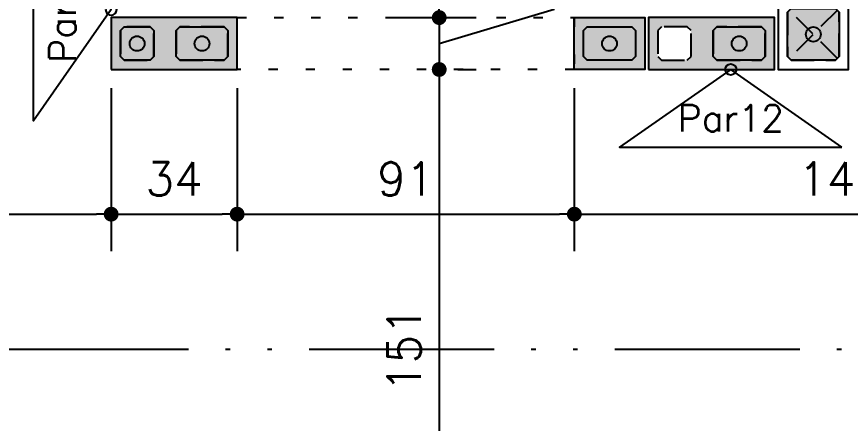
# Model space of a CAD drawing. Extents: x -14651 to 4579, y -10691 to -1290.
# Drawn here: x 2649 to 2874, y -9609.1 to -9499.3 of the extents above; entities that cross this region are included whole.
import ezdxf
from ezdxf.enums import TextEntityAlignment as Align

# ---------------------------------------------------------------- set-up
doc = ezdxf.new("R2010")
doc.units = 0
doc.header["$LTSCALE"] = 25
for name, pattern in [('DASHED2', [0.375, 0.25, -0.125]), ('ESTILO_TQS_0002', [0.4, 0.1, -0.3]), ('ESTILO_TQS_0004', [3.3, 2, -0.4, 0.05, -0.4, 0.05, -0.4])]:
    doc.linetypes.add(name, pattern=pattern)
for name, color, linetype in [('203', 1, 'DASHED2'), ('213', 252, 'Continuous'), ('241', 2, 'Continuous'), ('247', 50, 'Continuous'), ('248', 100, 'Continuous'), ('Arranque', 14, 'Continuous'), ('COTA', 1, 'Continuous'), ('EIXOS', 1, 'ESTILO_TQS_0004'), ('FERRO', 5, 'Continuous'), ('PORTA', 3, 'ESTILO_TQS_0002')]:
    doc.layers.add(name, color=color, linetype=linetype)
doc.styles.add('COTA', font='romans.shx')
doc.dimstyles.new('forma', dxfattribs={"dimscale": 5, "dimtxt": 1.8, "dimasz": 0.8, "dimexe": 2, "dimexo": 1, "dimgap": 1, "dimtad": 1, "dimdec": 1, "dimzin": 9, "dimtxsty": 'COTA', "dimblk1": 'DOT', "dimblk2": 'DOT', "dimsah": 1, "dimcen": 0, "dimdle": 1, "dimclrd": 256, "dimclre": 256, "dimclrt": 2, "dimadec": 0, "dimazin": 0, "dimtfac": 1, "dimtdec": 0, "dimtmove": 0, "dimatfit": 3, "dimfxl": 1, "dimtolj": 1, "dimtzin": 0, "dimarcsym": 0})

# ---------------------------------------------------------------- blocks, each defined once
blk = doc.blocks.new('P4020')
blk.add_lwpolyline([(-19.5, -9.5), (19.5, -9.5), (19.5, 9.5), (-19.5, 9.5), (-19.5, -9.5)])
at = {"color": 1, "linetype": 'DASHED2'}
for points in [[(-17, -6), (-16, -7), (-4, -7), (-3, -6), (-3, 6), (-4, 7), (-16, 7), (-17, 6), (-17, -6)], [(3, -6), (4, -7), (16, -7), (17, -6), (17, 6), (16, 7), (4, 7), (3, 6), (3, -6)]]:
    blk.add_lwpolyline(points, dxfattribs=at)
at = {"layer": '203', "color": 253}
for p, q in [((-16.5, 6.5), (-3.5, -6.5)), ((-3.5, 6.5), (-16.5, -6.5)), ((16.5, 6.5), (3.5, -6.5)), ((3.5, 6.5), (16.5, -6.5))]:
    blk.add_line(p, q, dxfattribs=at)
blk = doc.blocks.new('P3515')
at = {"layer": '248'}
h = blk.add_hatch(color=100, dxfattribs=at)
h.paths.add_polyline_path([(17, 7), (-17, 7), (-17, -7), (17, -7)])
h.paths.add_polyline_path([(-5.5, -3.5), (-6.5, -4.5), (-13.5, -4.5), (-14.5, -3.5), (-14.5, 3.5), (-13.5, 4.5), (-6.5, 4.5), (-5.5, 3.5)], flags=16)
h.paths.add_polyline_path([(0.5, 3.5), (1.5, 4.5), (13.5, 4.5), (14.5, 3.5), (14.5, -3.5), (13.5, -4.5), (1.5, -4.5), (0.5, -3.5)], flags=16)
blk.add_lwpolyline([(-17, -7), (17, -7), (17, 7), (-17, 7), (-17, -7)])
at = {"color": 1, "linetype": 'DASHED2'}
for points in [[(-14.5, -3.5), (-13.5, -4.5), (-6.5, -4.5), (-5.5, -3.5), (-5.5, 3.5), (-6.5, 4.5), (-13.5, 4.5), (-14.5, 3.5), (-14.5, -3.5)], [(0.5, -3.5), (1.5, -4.5), (13.5, -4.5), (14.5, -3.5), (14.5, 3.5), (13.5, 4.5), (1.5, 4.5), (0.5, 3.5), (0.5, -3.5)]]:
    blk.add_lwpolyline(points, dxfattribs=at)
blk = doc.blocks.new('P2015')
at = {"layer": '247'}
h = blk.add_hatch(color=50, dxfattribs=at)
h.paths.add_polyline_path([(9.5, 7), (-9.5, 7), (-9.5, -7), (9.5, -7)])
h.paths.add_polyline_path([(6, -4.5), (-6, -4.5), (-7, -3.5), (-7, 3.5), (-6, 4.5), (6, 4.5), (7, 3.5), (7, -3.5)], flags=16)
blk.add_lwpolyline([(-9.5, -7), (9.5, -7), (9.5, 7), (-9.5, 7), (-9.5, -7)])
at = {"color": 1, "linetype": 'DASHED2'}
blk.add_lwpolyline([(-7, -3.5), (-6, -4.5), (6, -4.5), (7, -3.5), (7, 3.5), (6, 4.5), (-6, 4.5), (-7, 3.5), (-7, -3.5)], dxfattribs=at)
blk = doc.blocks.new('GR-1409')
at = {"layer": '213'}
h = blk.add_hatch(color=256, dxfattribs=at)
h.paths.add_polyline_path([(-6, 4.5), (-7, 3.5), (-7, -3.5), (-6, -4.5), (6, -4.5), (7, -3.5), (7, 3.5), (6, 4.5)])
h.paths.add_polyline_path([(-2, 0, 1), (2, 0, 1)], flags=16)
at = {"layer": 'Arranque'}
blk.add_hatch(color=256, dxfattribs=at).paths.add_polyline_path([(-2, 0, 1), (2, 0, 1)])
at = {"layer": '213'}
blk.add_lwpolyline([(-7, 3.5), (-6, 4.5), (6, 4.5), (7, 3.5), (7, -3.5), (6, -4.5), (-6, -4.5), (-7, -3.5), (-7, 3.5)], dxfattribs=at)
at = {"layer": 'FERRO', "linetype": 'Continuous'}
blk.add_circle((0, 0), 2, dxfattribs=at)
blk = doc.blocks.new('GR-0909')
at = {"layer": '213'}
h = blk.add_hatch(color=256, dxfattribs=at)
h.paths.add_polyline_path([(3.5, -4.5), (4.5, -3.5), (4.500001, 3.5), (3.500001, 4.5), (-3.499999, 4.5), (-4.499999, 3.5), (-4.5, -3.5), (-3.5, -4.5)])
h.paths.add_polyline_path([(-2, 0, -1), (2, 0, -1)], flags=16)
at = {"layer": 'Arranque'}
blk.add_hatch(color=256, dxfattribs=at).paths.add_polyline_path([(2, 0, 1), (-2, 0, 1)])
at = {"layer": '213'}
blk.add_lwpolyline([(3.500001, 4.5), (4.500001, 3.5), (4.5, -3.5), (3.5, -4.5), (-3.5, -4.5), (-4.5, -3.5), (-4.499999, 3.5), (-3.499999, 4.5), (3.500001, 4.5)], dxfattribs=at)
at = {"layer": 'FERRO', "linetype": 'Continuous'}
blk.add_circle((0, 0), 2, dxfattribs=at)
blk = doc.blocks.new('GR-1414')
at = {"layer": '213'}
h = blk.add_hatch(color=256, dxfattribs=at)
h.paths.add_polyline_path([(6, -7), (7, -6), (7, 6), (6, 7), (-6, 7), (-7, 6), (-7, -6), (-6, -7)])
h.paths.add_polyline_path([(2, 0, 1), (-2, 0, 1)], flags=16)
at = {"layer": 'Arranque'}
blk.add_hatch(color=256, dxfattribs=at).paths.add_polyline_path([(2, 0, 1), (-2, 0, 1)])
at = {"layer": '213'}
for p, q in [((-7, 6), (-6, 7)), ((-6, 7), (6, 7)), ((6, 7), (7, 6)), ((-7, -6), (-7, 6)), ((7, 6), (7, -6)), ((-6, -7), (-7, -6)), ((7, -6), (6, -7)), ((6, -7), (-6, -7))]:
    blk.add_line(p, q, dxfattribs=at)
at = {"layer": 'FERRO', "linetype": 'Continuous'}
blk.add_circle((0, 0), 2, dxfattribs=at)
blk = doc.blocks.new('_IDNPAR_2')
at = {"color": 3}
blk.add_lwpolyline([(1, -0.7), (0, 0), (-1, -0.7)], close=True, dxfattribs=at)
blk.add_circle((0, 0), 0.05, dxfattribs=at)
at = {"layer": '247', "color": 2, "style": 'COTA', "flags": 8}
blk.add_attdef('ID', text='', height=0.24, dxfattribs=at).set_placement((0, -0.4383), align=Align.MIDDLE_CENTER)
blk = doc.blocks.new('_Dot')
at = {"color": 0, "linetype": 'ByBlock', "lineweight": -2}
blk.add_line((-0.5, 0), (-1, 0), dxfattribs=at)
at = {"color": 0, "linetype": 'ByBlock', "const_width": 0.5}
blk.add_lwpolyline([(-0.25, 0, 1), (0.25, 0, 1)], format="xyb", close=True, dxfattribs=at)
blk = doc.blocks.new('*D198')
at = {"layer": 'COTA', "lineweight": -2, "transparency": 16777216}
for p, q in [((2759.52, -9028.6), (2773.06, -9028.6)), ((2763.06, -9032.6), (2763.06, -9495.6)), ((2750.92, -9499.6), (2773.06, -9499.6))]:
    blk.add_line(p, q, dxfattribs=at)
at = {"layer": 'Defpoints', "color": 0, "transparency": 16777216}
for p in [(2754.52, -9028.6), (2745.92, -9499.6), (2763.06, -9499.6)]:
    blk.add_point(p, dxfattribs=at)
at = {"layer": 'COTA', "lineweight": -2, "transparency": 16777216, "xscale": 4, "yscale": 4, "zscale": 4}
for p, rotation in [((2763.06, -9028.6), 90), ((2763.06, -9499.6), 270)]:
    blk.add_blockref('_Dot', p, dxfattribs=dict(at, rotation=rotation))
at = {"layer": 'COTA', "color": 2, "transparency": 16777216, "insert": (2753.56, -9264.1), "char_height": 9, "attachment_point": 5, "rotation": 90, "style": 'COTA'}
blk.add_mtext('\\A1;471 ', dxfattribs=at)
blk = doc.blocks.new('*D199')
at = {"layer": 'COTA', "lineweight": -2, "transparency": 16777216}
for p, q in [((2794.06, -9497.3), (2794.06, -9473.58)), ((2763.06, -9495.6), (2763.06, -9491.6)), ((2763.06, -9506.6), (2794.06, -9497.3)), ((2750.92, -9499.6), (2773.06, -9499.6)), ((2763.06, -9499.6), (2763.06, -9513.6)), ((2763.06, -9499.6), (2763.06, -9513.6)), ((2768.06, -9513.6), (2773.06, -9513.6)), ((2763.06, -9517.6), (2763.06, -9521.6))]:
    blk.add_line(p, q, dxfattribs=at)
at = {"layer": 'Defpoints', "color": 0, "transparency": 16777216}
for p in [(2745.92, -9499.6), (2763.06, -9513.6), (2763.06, -9513.6)]:
    blk.add_point(p, dxfattribs=at)
at = {"layer": 'COTA', "lineweight": -2, "transparency": 16777216, "xscale": 4, "yscale": 4, "zscale": 4}
for p, rotation in [((2763.06, -9499.6), 270), ((2763.06, -9513.6), 90)]:
    blk.add_blockref('_Dot', p, dxfattribs=dict(at, rotation=rotation))
at = {"layer": 'COTA', "color": 2, "transparency": 16777216, "insert": (2784.56, -9485.44), "char_height": 9, "attachment_point": 5, "rotation": 90, "style": 'COTA'}
blk.add_mtext('\\A1;14 ', dxfattribs=at)
blk = doc.blocks.new('*D200')
at = {"layer": 'COTA', "lineweight": -2, "transparency": 16777216}
for p, q in [((2768.06, -9513.6), (2773.06, -9513.6)), ((2763.06, -9517.6), (2763.06, -9660.6)), ((2768.06, -9664.6), (2773.06, -9664.6))]:
    blk.add_line(p, q, dxfattribs=at)
at = {"layer": 'Defpoints', "color": 0, "transparency": 16777216}
for p in [(2763.06, -9513.6), (2763.06, -9664.6), (2763.06, -9664.6)]:
    blk.add_point(p, dxfattribs=at)
at = {"layer": 'COTA', "lineweight": -2, "transparency": 16777216, "xscale": 4, "yscale": 4, "zscale": 4}
for p, rotation in [((2763.06, -9513.6), 90), ((2763.06, -9664.6), 270)]:
    blk.add_blockref('_Dot', p, dxfattribs=dict(at, rotation=rotation))
at = {"layer": 'COTA', "color": 2, "transparency": 16777216, "insert": (2753.56, -9589.1), "char_height": 9, "attachment_point": 5, "rotation": 90, "style": 'COTA'}
blk.add_mtext('\\A1;151 ', dxfattribs=at)
blk = doc.blocks.new('*D259')
at = {"layer": 'COTA', "lineweight": -2, "transparency": 16777216}
for p, q in [((2588.52, -9518.6), (2588.52, -9562.65)), ((2674.52, -9518.6), (2674.52, -9562.65)), ((2592.52, -9552.65), (2670.52, -9552.65))]:
    blk.add_line(p, q, dxfattribs=at)
at = {"layer": 'Defpoints', "color": 0, "transparency": 16777216}
for p in [(2588.52, -9513.6), (2674.52, -9513.6), (2674.52, -9552.65)]:
    blk.add_point(p, dxfattribs=at)
at = {"layer": 'COTA', "lineweight": -2, "transparency": 16777216, "xscale": 4, "yscale": 4, "zscale": 4, "rotation": 180}
blk.add_blockref('_Dot', (2588.52, -9552.65), dxfattribs=at)
at = {"layer": 'COTA', "lineweight": -2, "transparency": 16777216, "xscale": 4, "yscale": 4, "zscale": 4}
blk.add_blockref('_Dot', (2674.52, -9552.65), dxfattribs=at)
at = {"layer": 'COTA', "color": 2, "transparency": 16777216, "insert": (2631.52, -9543.15), "char_height": 9, "attachment_point": 5, "style": 'COTA'}
blk.add_mtext('\\A1;86 ', dxfattribs=at)
blk = doc.blocks.new('*D260')
at = {"layer": 'COTA', "lineweight": -2, "transparency": 16777216}
for p, q in [((2674.52, -9518.6), (2674.52, -9562.65)), ((2708.52, -9518.6), (2708.52, -9562.65)), ((2678.52, -9552.65), (2704.52, -9552.65))]:
    blk.add_line(p, q, dxfattribs=at)
at = {"layer": 'Defpoints', "color": 0, "transparency": 16777216}
for p in [(2674.52, -9513.6), (2708.52, -9513.6), (2708.52, -9552.65)]:
    blk.add_point(p, dxfattribs=at)
at = {"layer": 'COTA', "lineweight": -2, "transparency": 16777216, "xscale": 4, "yscale": 4, "zscale": 4, "rotation": 180}
blk.add_blockref('_Dot', (2674.52, -9552.65), dxfattribs=at)
at = {"layer": 'COTA', "lineweight": -2, "transparency": 16777216, "xscale": 4, "yscale": 4, "zscale": 4}
blk.add_blockref('_Dot', (2708.52, -9552.65), dxfattribs=at)
at = {"layer": 'COTA', "color": 2, "transparency": 16777216, "insert": (2691.52, -9543.15), "char_height": 9, "attachment_point": 5, "style": 'COTA'}
blk.add_mtext('\\A1;34 ', dxfattribs=at)
blk = doc.blocks.new('*D261')
at = {"layer": 'COTA', "lineweight": -2, "transparency": 16777216}
for p, q in [((2708.52, -9518.6), (2708.52, -9562.65)), ((2799.52, -9518.6), (2799.52, -9562.65)), ((2712.52, -9552.65), (2795.52, -9552.65))]:
    blk.add_line(p, q, dxfattribs=at)
at = {"layer": 'Defpoints', "color": 0, "transparency": 16777216}
for p in [(2708.52, -9513.6), (2799.52, -9513.6), (2799.52, -9552.65)]:
    blk.add_point(p, dxfattribs=at)
at = {"layer": 'COTA', "lineweight": -2, "transparency": 16777216, "xscale": 4, "yscale": 4, "zscale": 4, "rotation": 180}
blk.add_blockref('_Dot', (2708.52, -9552.65), dxfattribs=at)
at = {"layer": 'COTA', "lineweight": -2, "transparency": 16777216, "xscale": 4, "yscale": 4, "zscale": 4}
blk.add_blockref('_Dot', (2799.52, -9552.65), dxfattribs=at)
at = {"layer": 'COTA', "color": 2, "transparency": 16777216, "insert": (2754.02, -9543.15), "char_height": 9, "attachment_point": 5, "style": 'COTA'}
blk.add_mtext('\\A1;91 ', dxfattribs=at)
blk = doc.blocks.new('*D262')
at = {"layer": 'COTA', "lineweight": -2, "transparency": 16777216}
for p, q in [((2799.52, -9518.6), (2799.52, -9562.65)), ((2943.52, -9518.6), (2943.52, -9562.65)), ((2803.52, -9552.65), (2939.52, -9552.65))]:
    blk.add_line(p, q, dxfattribs=at)
at = {"layer": 'Defpoints', "color": 0, "transparency": 16777216}
for p in [(2799.52, -9513.6), (2943.52, -9513.6), (2943.52, -9552.65)]:
    blk.add_point(p, dxfattribs=at)
at = {"layer": 'COTA', "lineweight": -2, "transparency": 16777216, "xscale": 4, "yscale": 4, "zscale": 4, "rotation": 180}
blk.add_blockref('_Dot', (2799.52, -9552.65), dxfattribs=at)
at = {"layer": 'COTA', "lineweight": -2, "transparency": 16777216, "xscale": 4, "yscale": 4, "zscale": 4}
blk.add_blockref('_Dot', (2943.52, -9552.65), dxfattribs=at)
at = {"layer": 'COTA', "color": 2, "transparency": 16777216, "insert": (2871.52, -9543.15), "char_height": 9, "attachment_point": 5, "style": 'COTA'}
blk.add_mtext('\\A1;144 ', dxfattribs=at)

msp = doc.modelspace()

# ---------------------------------------------------------------- linework, layer by layer
at = {"layer": 'EIXOS'}
msp.add_line((-572.08, -9589.1), (3672.89, -9589.1), dxfattribs=at)
at = {"layer": 'PORTA'}
msp.add_lwpolyline([(2708.52, -9499.6), (2799.52, -9499.6), (2799.52, -9513.6), (2708.52, -9513.6)], close=True, dxfattribs=at)

# ---------------------------------------------------------------- block references
for name, p in [('GR-1414', (2864.02, -9504.1)), ('GR-0909', (2681.52, -9506.6)), ('GR-1409', (2699.02, -9506.6)), ('GR-1409', (2809.02, -9506.6)), ('GR-1409', (2844.02, -9506.6))]:
    msp.add_blockref(name, p)
at = {"layer": '241', "rotation": 270}
msp.add_blockref('P4020', (2864.02, -9494.1), dxfattribs=at)
at = {"layer": '241'}
for p in [(2691.52, -9506.6), (2836.52, -9506.6)]:
    msp.add_blockref('P3515', p, dxfattribs=at)
at = {"layer": '241', "xscale": -1, "rotation": 180}
msp.add_blockref('P2015', (2809.02, -9506.6), dxfattribs=at)
at = {"layer": '247', "linetype": 'Continuous'}
ref = msp.add_blockref('_IDNPAR_2', (2674.52, -9497.43), dxfattribs=dict(at, xscale=-30, yscale=30, zscale=30, rotation=270))
ref.add_attrib('ID', 'Par48', dxfattribs={"color": 2, "height": 7.2, "rotation": 90, "style": 'COTA', "flags": 8}).set_placement((2661.37, -9497.43), align=Align.MIDDLE_CENTER)
at = {"layer": '247', "linetype": 'Continuous', "xscale": 30, "yscale": 30, "zscale": 30}
msp.add_blockref('_IDNPAR_2', (2841.76, -9513.6), dxfattribs=at).add_auto_attribs({'ID': 'Par12'})

# ---------------------------------------------------------------- dimensions: what is measured, and where the dimension line sits
at = {"layer": 'COTA'}
for base, p1, p2, override, picture, middle in [((2763.06, -9499.6), (2754.52, -9028.6), (2745.92, -9499.6), {"dimpost": ' '}, '*D198', (2753.56, -9264.1)), ((2763.06, -9513.6), (2745.92, -9499.6), (2763.06, -9513.6), {"dimpost": ' ', "dimtmove": 1}, '*D199', (2784.56, -9492.3)), ((2763.06, -9664.6), (2763.06, -9513.6), (2763.06, -9664.6), {"dimpost": ' ', "dimtmove": 1}, '*D200', (2753.56, -9589.1))]:
    dim = msp.add_linear_dim(base=base, p1=p1, p2=p2, angle=90, dimstyle='forma', override=override, dxfattribs=at)
    dim.commit()
    dim.dimension.update_dxf_attribs({"geometry": picture, "text_midpoint": middle})
for base, p1, p2, picture, middle in [((2674.52, -9552.65), (2588.52, -9513.6), (2674.52, -9513.6), '*D259', (2631.52, -9543.15)), ((2708.52, -9552.65), (2674.52, -9513.6), (2708.52, -9513.6), '*D260', (2691.52, -9543.15)), ((2799.52, -9552.65), (2708.52, -9513.6), (2799.52, -9513.6), '*D261', (2754.02, -9543.15)), ((2943.52, -9552.65), (2799.52, -9513.6), (2943.52, -9513.6), '*D262', (2871.52, -9543.15))]:
    dim = msp.add_linear_dim(base=base, p1=p1, p2=p2, dimstyle='forma', override={"dimpost": ' ', "dimtmove": 1}, dxfattribs=at)
    dim.commit()
    dim.dimension.update_dxf_attribs({"geometry": picture, "text_midpoint": middle})

doc.saveas('drawing.dxf')
